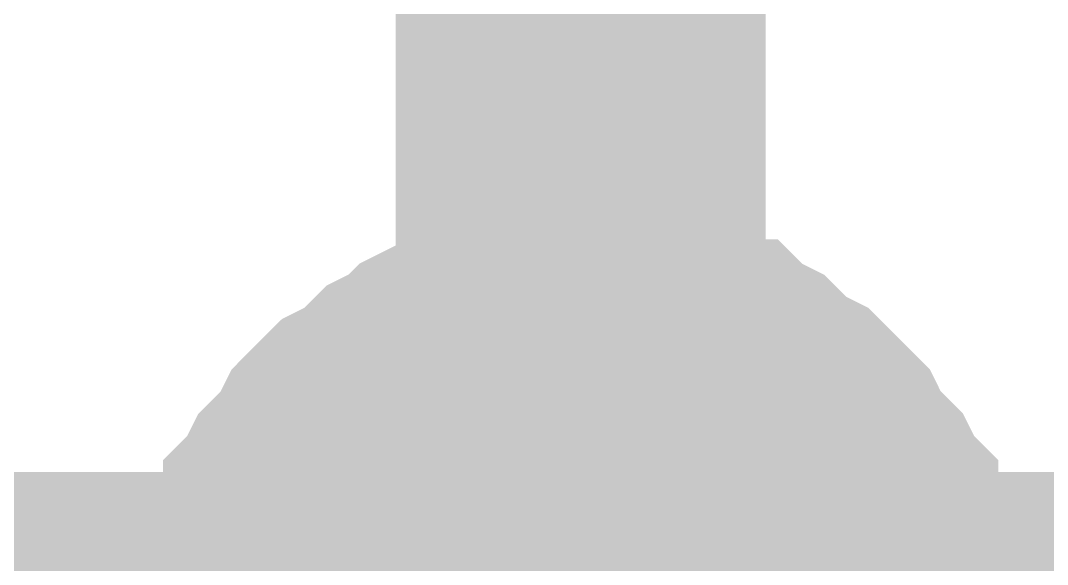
# Model space of a CAD drawing. Header units: inches. Extents: x 0 to 841, y 0 to 594.
# Drawn here: x 308.873 to 310.953, y 202.68 to 203.781 of the extents above; entities that cross this region are included whole.
import ezdxf

# ---------------------------------------------------------------- set-up
doc = ezdxf.new("R2010")
doc.units = ezdxf.units.IN
doc.layers.add('Sheet', color=255, linetype='Continuous')

msp = doc.modelspace()

# ---------------------------------------------------------------- linework, layer by layer
at = {"layer": 'Sheet'}
for points in [[(350.0049, 274.99, 0.7493, 0.7493, 0), (337.5184, 274.99, 0.7493, 0.7493, 0), (337.5184, 202.4918, 0.7493, 0.7493, 0), (310.0076, 202.4918, 0.7493, 0.7493, 0), (305.022, 202.4918, 0.7493, 0.7493, 0)], [(310.0076, 207.5002, 0.7493, 0.7493, 0), (310.0076, 202.4918, 0.7493, 0.7493, 0)], [(309.244, 202.4918, 0.2997, 0.2997, 0), (309.244, 202.5368, 0.2997, 0.2997, 0), (309.244, 202.5817, 0.2997, 0.2997, 0), (309.244, 202.6041, 0.2997, 0.2997, 0), (309.2665, 202.649, 0.2997, 0.2997, 0), (309.2665, 202.694, 0.2997, 0.2997, 0), (309.2889, 202.7164, 0.2997, 0.2997, 0), (309.2889, 202.7613, 0.2997, 0.2997, 0), (309.3114, 202.7838, 0.2997, 0.2997, 0), (309.3114, 202.8287, 0.2997, 0.2997, 0), (309.3338, 202.8512, 0.2997, 0.2997, 0), (309.3563, 202.8961, 0.2997, 0.2997, 0), (309.3788, 202.9186, 0.2997, 0.2997, 0), (309.4012, 202.941, 0.2997, 0.2997, 0), (309.4237, 202.9859, 0.2997, 0.2997, 0), (309.4461, 203.0084, 0.2997, 0.2997, 0), (309.4686, 203.0309, 0.2997, 0.2997, 0), (309.4911, 203.0533, 0.2997, 0.2997, 0), (309.536, 203.0758, 0.2997, 0.2997, 0), (309.5584, 203.0982, 0.2997, 0.2997, 0), (309.5809, 203.1207, 0.2997, 0.2997, 0), (309.6258, 203.1431, 0.2997, 0.2997, 0), (309.6483, 203.1656, 0.2997, 0.2997, 0), (309.6932, 203.1881, 0.2997, 0.2997, 0), (309.7156, 203.1881, 0.2997, 0.2997, 0), (309.7605, 203.2105, 0.2997, 0.2997, 0), (309.783, 203.2105, 0.2997, 0.2997, 0), (309.8279, 203.233, 0.2997, 0.2997, 0), (309.8504, 203.233, 0.2997, 0.2997, 0), (309.8953, 203.2554, 0.2997, 0.2997, 0), (309.9402, 203.2554, 0.2997, 0.2997, 0), (309.9627, 203.2554, 0.2997, 0.2997, 0), (310.0076, 203.2554, 0.2997, 0.2997, 0)], [(309.244, 202.4918, 0.2997, 0.2997, 0), (309.244, 202.5368, 0.2997, 0.2997, 0), (309.244, 202.5817, 0.2997, 0.2997, 0), (309.244, 202.6041, 0.2997, 0.2997, 0), (309.2665, 202.649, 0.2997, 0.2997, 0), (309.2665, 202.694, 0.2997, 0.2997, 0), (309.2889, 202.7164, 0.2997, 0.2997, 0), (309.2889, 202.7613, 0.2997, 0.2997, 0), (309.3114, 202.7838, 0.2997, 0.2997, 0), (309.3114, 202.8287, 0.2997, 0.2997, 0), (309.3338, 202.8512, 0.2997, 0.2997, 0), (309.3563, 202.8961, 0.2997, 0.2997, 0), (309.3788, 202.9186, 0.2997, 0.2997, 0), (309.4012, 202.941, 0.2997, 0.2997, 0), (309.4237, 202.9859, 0.2997, 0.2997, 0), (309.4461, 203.0084, 0.2997, 0.2997, 0), (309.4686, 203.0309, 0.2997, 0.2997, 0), (309.4911, 203.0533, 0.2997, 0.2997, 0), (309.536, 203.0758, 0.2997, 0.2997, 0), (309.5584, 203.0982, 0.2997, 0.2997, 0), (309.5809, 203.1207, 0.2997, 0.2997, 0), (309.6258, 203.1431, 0.2997, 0.2997, 0), (309.6483, 203.1656, 0.2997, 0.2997, 0), (309.6932, 203.1881, 0.2997, 0.2997, 0), (309.7156, 203.1881, 0.2997, 0.2997, 0), (309.7605, 203.2105, 0.2997, 0.2997, 0), (309.783, 203.2105, 0.2997, 0.2997, 0), (309.8279, 203.233, 0.2997, 0.2997, 0), (309.8504, 203.233, 0.2997, 0.2997, 0), (309.8953, 203.2554, 0.2997, 0.2997, 0), (309.9402, 203.2554, 0.2997, 0.2997, 0), (309.9627, 203.2554, 0.2997, 0.2997, 0), (310.0076, 203.2554, 0.2997, 0.2997, 0)], [(310.0076, 203.2554, 0.2997, 0.2997, 0), (310.0076, 203.2554, 0.2997, 0.2997, 0)], [(310.0076, 203.2554, 0.2997, 0.2997, 0), (310.0525, 203.2554, 0.2997, 0.2997, 0), (310.0974, 203.2554, 0.2997, 0.2997, 0), (310.1199, 203.2554, 0.2997, 0.2997, 0), (310.1648, 203.233, 0.2997, 0.2997, 0), (310.2097, 203.233, 0.2997, 0.2997, 0), (310.2322, 203.2105, 0.2997, 0.2997, 0), (310.2771, 203.2105, 0.2997, 0.2997, 0), (310.2995, 203.1881, 0.2997, 0.2997, 0), (310.3445, 203.1881, 0.2997, 0.2997, 0), (310.3669, 203.1656, 0.2997, 0.2997, 0), (310.4118, 203.1431, 0.2997, 0.2997, 0), (310.4343, 203.1207, 0.2997, 0.2997, 0), (310.4567, 203.0982, 0.2997, 0.2997, 0), (310.5017, 203.0758, 0.2997, 0.2997, 0), (310.5241, 203.0533, 0.2997, 0.2997, 0), (310.5466, 203.0309, 0.2997, 0.2997, 0), (310.569, 203.0084, 0.2997, 0.2997, 0), (310.5915, 202.9859, 0.2997, 0.2997, 0), (310.6139, 202.941, 0.2997, 0.2997, 0), (310.6364, 202.9186, 0.2997, 0.2997, 0), (310.6589, 202.8961, 0.2997, 0.2997, 0), (310.6813, 202.8512, 0.2997, 0.2997, 0), (310.7038, 202.8287, 0.2997, 0.2997, 0), (310.7038, 202.7838, 0.2997, 0.2997, 0), (310.7262, 202.7613, 0.2997, 0.2997, 0), (310.7262, 202.7164, 0.2997, 0.2997, 0), (310.7487, 202.694, 0.2997, 0.2997, 0), (310.7487, 202.649, 0.2997, 0.2997, 0), (310.7711, 202.6041, 0.2997, 0.2997, 0), (310.7711, 202.5817, 0.2997, 0.2997, 0), (310.7711, 202.5368, 0.2997, 0.2997, 0), (310.7711, 202.4918, 0.2997, 0.2997, 0)], [(310.0076, 203.2554, 0.2997, 0.2997, 0), (310.0076, 203.2554, 0.2997, 0.2997, 0)], [(310.0076, 203.2554, 0.2997, 0.2997, 0), (310.0525, 203.2554, 0.2997, 0.2997, 0), (310.0974, 203.2554, 0.2997, 0.2997, 0), (310.1199, 203.2554, 0.2997, 0.2997, 0), (310.1648, 203.233, 0.2997, 0.2997, 0), (310.2097, 203.233, 0.2997, 0.2997, 0), (310.2322, 203.2105, 0.2997, 0.2997, 0), (310.2771, 203.2105, 0.2997, 0.2997, 0), (310.2995, 203.1881, 0.2997, 0.2997, 0), (310.3445, 203.1881, 0.2997, 0.2997, 0), (310.3669, 203.1656, 0.2997, 0.2997, 0), (310.4118, 203.1431, 0.2997, 0.2997, 0), (310.4343, 203.1207, 0.2997, 0.2997, 0), (310.4567, 203.0982, 0.2997, 0.2997, 0), (310.5017, 203.0758, 0.2997, 0.2997, 0), (310.5241, 203.0533, 0.2997, 0.2997, 0), (310.5466, 203.0309, 0.2997, 0.2997, 0), (310.569, 203.0084, 0.2997, 0.2997, 0), (310.5915, 202.9859, 0.2997, 0.2997, 0), (310.6139, 202.941, 0.2997, 0.2997, 0), (310.6364, 202.9186, 0.2997, 0.2997, 0), (310.6589, 202.8961, 0.2997, 0.2997, 0), (310.6813, 202.8512, 0.2997, 0.2997, 0), (310.7038, 202.8287, 0.2997, 0.2997, 0), (310.7038, 202.7838, 0.2997, 0.2997, 0), (310.7262, 202.7613, 0.2997, 0.2997, 0), (310.7262, 202.7164, 0.2997, 0.2997, 0), (310.7487, 202.694, 0.2997, 0.2997, 0), (310.7487, 202.649, 0.2997, 0.2997, 0), (310.7711, 202.6041, 0.2997, 0.2997, 0), (310.7711, 202.5817, 0.2997, 0.2997, 0), (310.7711, 202.5368, 0.2997, 0.2997, 0), (310.7711, 202.4918, 0.2997, 0.2997, 0)], [(309.244, 202.6041, 0.0991, 0.0991, 0), (309.2665, 202.649, 0.0991, 0.0991, 0), (309.2665, 202.694, 0.0991, 0.0991, 0), (309.2889, 202.7164, 0.0991, 0.0991, 0), (309.2889, 202.7613, 0.0991, 0.0991, 0), (309.3114, 202.7838, 0.0991, 0.0991, 0), (309.3114, 202.8287, 0.0991, 0.0991, 0), (309.3338, 202.8512, 0.0991, 0.0991, 0), (309.3563, 202.8961, 0.0991, 0.0991, 0), (309.3788, 202.9186, 0.0991, 0.0991, 0), (309.4012, 202.941, 0.0991, 0.0991, 0), (309.4237, 202.9859, 0.0991, 0.0991, 0), (309.4461, 203.0084, 0.0991, 0.0991, 0), (309.4686, 203.0309, 0.0991, 0.0991, 0), (309.4911, 203.0533, 0.0991, 0.0991, 0), (309.536, 203.0758, 0.0991, 0.0991, 0), (309.5584, 203.0982, 0.0991, 0.0991, 0), (309.5809, 203.1207, 0.0991, 0.0991, 0), (309.6258, 203.1431, 0.0991, 0.0991, 0), (309.6483, 203.1656, 0.0991, 0.0991, 0), (309.6932, 203.1881, 0.0991, 0.0991, 0), (309.7156, 203.1881, 0.0991, 0.0991, 0), (309.7605, 203.2105, 0.0991, 0.0991, 0), (309.783, 203.2105, 0.0991, 0.0991, 0), (309.8279, 203.233, 0.0991, 0.0991, 0), (309.8504, 203.233, 0.0991, 0.0991, 0), (309.8953, 203.2554, 0.0991, 0.0991, 0), (309.9402, 203.2554, 0.0991, 0.0991, 0), (309.9627, 203.2554, 0.0991, 0.0991, 0), (310.0076, 203.2554, 0.0991, 0.0991, 0)], [(309.244, 202.6041, 0.0991, 0.0991, 0), (309.2665, 202.649, 0.0991, 0.0991, 0), (309.2665, 202.694, 0.0991, 0.0991, 0), (309.2889, 202.7164, 0.0991, 0.0991, 0), (309.2889, 202.7613, 0.0991, 0.0991, 0), (309.3114, 202.7838, 0.0991, 0.0991, 0), (309.3114, 202.8287, 0.0991, 0.0991, 0), (309.3338, 202.8512, 0.0991, 0.0991, 0), (309.3563, 202.8961, 0.0991, 0.0991, 0), (309.3788, 202.9186, 0.0991, 0.0991, 0), (309.4012, 202.941, 0.0991, 0.0991, 0), (309.4237, 202.9859, 0.0991, 0.0991, 0), (309.4461, 203.0084, 0.0991, 0.0991, 0), (309.4686, 203.0309, 0.0991, 0.0991, 0), (309.4911, 203.0533, 0.0991, 0.0991, 0), (309.536, 203.0758, 0.0991, 0.0991, 0), (309.5584, 203.0982, 0.0991, 0.0991, 0), (309.5809, 203.1207, 0.0991, 0.0991, 0), (309.6258, 203.1431, 0.0991, 0.0991, 0), (309.6483, 203.1656, 0.0991, 0.0991, 0), (309.6932, 203.1881, 0.0991, 0.0991, 0), (309.7156, 203.1881, 0.0991, 0.0991, 0), (309.7605, 203.2105, 0.0991, 0.0991, 0), (309.783, 203.2105, 0.0991, 0.0991, 0), (309.8279, 203.233, 0.0991, 0.0991, 0), (309.8504, 203.233, 0.0991, 0.0991, 0), (309.8953, 203.2554, 0.0991, 0.0991, 0), (309.9402, 203.2554, 0.0991, 0.0991, 0), (309.9627, 203.2554, 0.0991, 0.0991, 0), (310.0076, 203.2554, 0.0991, 0.0991, 0)], [(310.0076, 203.2554, 0.0991, 0.0991, 0), (310.0076, 203.2554, 0.0991, 0.0991, 0)], [(310.0076, 203.2554, 0.0991, 0.0991, 0), (310.0525, 203.2554, 0.0991, 0.0991, 0), (310.0974, 203.2554, 0.0991, 0.0991, 0), (310.1199, 203.2554, 0.0991, 0.0991, 0), (310.1648, 203.233, 0.0991, 0.0991, 0), (310.2097, 203.233, 0.0991, 0.0991, 0), (310.2322, 203.2105, 0.0991, 0.0991, 0), (310.2771, 203.2105, 0.0991, 0.0991, 0), (310.2995, 203.1881, 0.0991, 0.0991, 0), (310.3445, 203.1881, 0.0991, 0.0991, 0), (310.3669, 203.1656, 0.0991, 0.0991, 0), (310.4118, 203.1431, 0.0991, 0.0991, 0), (310.4343, 203.1207, 0.0991, 0.0991, 0), (310.4567, 203.0982, 0.0991, 0.0991, 0), (310.5017, 203.0758, 0.0991, 0.0991, 0), (310.5241, 203.0533, 0.0991, 0.0991, 0), (310.5466, 203.0309, 0.0991, 0.0991, 0), (310.569, 203.0084, 0.0991, 0.0991, 0), (310.5915, 202.9859, 0.0991, 0.0991, 0), (310.6139, 202.941, 0.0991, 0.0991, 0), (310.6364, 202.9186, 0.0991, 0.0991, 0), (310.6589, 202.8961, 0.0991, 0.0991, 0), (310.6813, 202.8512, 0.0991, 0.0991, 0), (310.7038, 202.8287, 0.0991, 0.0991, 0), (310.7038, 202.7838, 0.0991, 0.0991, 0), (310.7262, 202.7613, 0.0991, 0.0991, 0), (310.7262, 202.7164, 0.0991, 0.0991, 0), (310.7487, 202.694, 0.0991, 0.0991, 0), (310.7487, 202.649, 0.0991, 0.0991, 0), (310.7711, 202.6041, 0.0991, 0.0991, 0)], [(310.0076, 203.2554, 0.0991, 0.0991, 0), (310.0076, 203.2554, 0.0991, 0.0991, 0)], [(310.0076, 203.2554, 0.0991, 0.0991, 0), (310.0525, 203.2554, 0.0991, 0.0991, 0), (310.0974, 203.2554, 0.0991, 0.0991, 0), (310.1199, 203.2554, 0.0991, 0.0991, 0), (310.1648, 203.233, 0.0991, 0.0991, 0), (310.2097, 203.233, 0.0991, 0.0991, 0), (310.2322, 203.2105, 0.0991, 0.0991, 0), (310.2771, 203.2105, 0.0991, 0.0991, 0), (310.2995, 203.1881, 0.0991, 0.0991, 0), (310.3445, 203.1881, 0.0991, 0.0991, 0), (310.3669, 203.1656, 0.0991, 0.0991, 0), (310.4118, 203.1431, 0.0991, 0.0991, 0), (310.4343, 203.1207, 0.0991, 0.0991, 0), (310.4567, 203.0982, 0.0991, 0.0991, 0), (310.5017, 203.0758, 0.0991, 0.0991, 0), (310.5241, 203.0533, 0.0991, 0.0991, 0), (310.5466, 203.0309, 0.0991, 0.0991, 0), (310.569, 203.0084, 0.0991, 0.0991, 0), (310.5915, 202.9859, 0.0991, 0.0991, 0), (310.6139, 202.941, 0.0991, 0.0991, 0), (310.6364, 202.9186, 0.0991, 0.0991, 0), (310.6589, 202.8961, 0.0991, 0.0991, 0), (310.6813, 202.8512, 0.0991, 0.0991, 0), (310.7038, 202.8287, 0.0991, 0.0991, 0), (310.7038, 202.7838, 0.0991, 0.0991, 0), (310.7262, 202.7613, 0.0991, 0.0991, 0), (310.7262, 202.7164, 0.0991, 0.0991, 0), (310.7487, 202.694, 0.0991, 0.0991, 0), (310.7487, 202.649, 0.0991, 0.0991, 0), (310.7711, 202.6041, 0.0991, 0.0991, 0)], [(309.5135, 202.5143, 0.2997, 0.2997, 0), (309.5135, 202.5368, 0.2997, 0.2997, 0), (309.5135, 202.5592, 0.2997, 0.2997, 0), (309.5135, 202.5817, 0.2997, 0.2997, 0), (309.536, 202.6266, 0.2997, 0.2997, 0), (309.536, 202.649, 0.2997, 0.2997, 0), (309.536, 202.6715, 0.2997, 0.2997, 0), (309.5584, 202.694, 0.2997, 0.2997, 0), (309.5584, 202.7164, 0.2997, 0.2997, 0), (309.5809, 202.7389, 0.2997, 0.2997, 0), (309.5809, 202.7613, 0.2997, 0.2997, 0), (309.6033, 202.7838, 0.2997, 0.2997, 0), (309.6033, 202.7838, 0.2997, 0.2997, 0), (309.6258, 202.8063, 0.2997, 0.2997, 0), (309.6483, 202.8287, 0.2997, 0.2997, 0), (309.6483, 202.8512, 0.2997, 0.2997, 0), (309.6707, 202.8736, 0.2997, 0.2997, 0), (309.6932, 202.8961, 0.2997, 0.2997, 0), (309.7156, 202.8961, 0.2997, 0.2997, 0), (309.7381, 202.9186, 0.2997, 0.2997, 0), (309.7605, 202.941, 0.2997, 0.2997, 0), (309.783, 202.941, 0.2997, 0.2997, 0), (309.8055, 202.9635, 0.2997, 0.2997, 0), (309.8279, 202.9635, 0.2997, 0.2997, 0), (309.8279, 202.9859, 0.2997, 0.2997, 0), (309.8728, 202.9859, 0.2997, 0.2997, 0), (309.8953, 202.9859, 0.2997, 0.2997, 0), (309.9178, 203.0084, 0.2997, 0.2997, 0), (309.9402, 203.0084, 0.2997, 0.2997, 0), (309.9627, 203.0084, 0.2997, 0.2997, 0), (309.9851, 203.0084, 0.2997, 0.2997, 0), (310.0076, 203.0084, 0.2997, 0.2997, 0)], [(309.5135, 202.5143, 0.2997, 0.2997, 0), (309.5135, 202.5368, 0.2997, 0.2997, 0), (309.5135, 202.5592, 0.2997, 0.2997, 0), (309.5135, 202.5817, 0.2997, 0.2997, 0), (309.536, 202.6266, 0.2997, 0.2997, 0), (309.536, 202.649, 0.2997, 0.2997, 0), (309.536, 202.6715, 0.2997, 0.2997, 0), (309.5584, 202.694, 0.2997, 0.2997, 0), (309.5584, 202.7164, 0.2997, 0.2997, 0), (309.5809, 202.7389, 0.2997, 0.2997, 0), (309.5809, 202.7613, 0.2997, 0.2997, 0), (309.6033, 202.7838, 0.2997, 0.2997, 0), (309.6033, 202.7838, 0.2997, 0.2997, 0), (309.6258, 202.8063, 0.2997, 0.2997, 0), (309.6483, 202.8287, 0.2997, 0.2997, 0), (309.6483, 202.8512, 0.2997, 0.2997, 0), (309.6707, 202.8736, 0.2997, 0.2997, 0), (309.6932, 202.8961, 0.2997, 0.2997, 0), (309.7156, 202.8961, 0.2997, 0.2997, 0), (309.7381, 202.9186, 0.2997, 0.2997, 0), (309.7605, 202.941, 0.2997, 0.2997, 0), (309.783, 202.941, 0.2997, 0.2997, 0), (309.8055, 202.9635, 0.2997, 0.2997, 0), (309.8279, 202.9635, 0.2997, 0.2997, 0), (309.8279, 202.9859, 0.2997, 0.2997, 0), (309.8728, 202.9859, 0.2997, 0.2997, 0), (309.8953, 202.9859, 0.2997, 0.2997, 0), (309.9178, 203.0084, 0.2997, 0.2997, 0), (309.9402, 203.0084, 0.2997, 0.2997, 0), (309.9627, 203.0084, 0.2997, 0.2997, 0), (309.9851, 203.0084, 0.2997, 0.2997, 0), (310.0076, 203.0084, 0.2997, 0.2997, 0)], [(310.0076, 203.0084, 0.2997, 0.2997, 0), (310.0076, 203.0084, 0.2997, 0.2997, 0)], [(310.0076, 203.0084, 0.2997, 0.2997, 0), (310.03, 203.0084, 0.2997, 0.2997, 0), (310.0525, 203.0084, 0.2997, 0.2997, 0), (310.0974, 203.0084, 0.2997, 0.2997, 0), (310.1199, 203.0084, 0.2997, 0.2997, 0), (310.1423, 202.9859, 0.2997, 0.2997, 0), (310.1648, 202.9859, 0.2997, 0.2997, 0), (310.1872, 202.9859, 0.2997, 0.2997, 0), (310.2097, 202.9635, 0.2997, 0.2997, 0), (310.2322, 202.9635, 0.2997, 0.2997, 0), (310.2546, 202.941, 0.2997, 0.2997, 0), (310.2771, 202.941, 0.2997, 0.2997, 0), (310.2995, 202.9186, 0.2997, 0.2997, 0), (310.322, 202.8961, 0.2997, 0.2997, 0), (310.3445, 202.8961, 0.2997, 0.2997, 0), (310.3669, 202.8736, 0.2997, 0.2997, 0), (310.3669, 202.8512, 0.2997, 0.2997, 0), (310.3894, 202.8287, 0.2997, 0.2997, 0), (310.4118, 202.8063, 0.2997, 0.2997, 0), (310.4343, 202.7838, 0.2997, 0.2997, 0), (310.4343, 202.7838, 0.2997, 0.2997, 0), (310.4567, 202.7613, 0.2997, 0.2997, 0), (310.4567, 202.7389, 0.2997, 0.2997, 0), (310.4792, 202.7164, 0.2997, 0.2997, 0), (310.4792, 202.694, 0.2997, 0.2997, 0), (310.5017, 202.6715, 0.2997, 0.2997, 0), (310.5017, 202.649, 0.2997, 0.2997, 0), (310.5017, 202.6266, 0.2997, 0.2997, 0), (310.5241, 202.5817, 0.2997, 0.2997, 0), (310.5241, 202.5592, 0.2997, 0.2997, 0), (310.5241, 202.5368, 0.2997, 0.2997, 0), (310.5241, 202.5143, 0.2997, 0.2997, 0)], [(310.0076, 203.0084, 0.2997, 0.2997, 0), (310.0076, 203.0084, 0.2997, 0.2997, 0)], [(310.0076, 203.0084, 0.2997, 0.2997, 0), (310.03, 203.0084, 0.2997, 0.2997, 0), (310.0525, 203.0084, 0.2997, 0.2997, 0), (310.0974, 203.0084, 0.2997, 0.2997, 0), (310.1199, 203.0084, 0.2997, 0.2997, 0), (310.1423, 202.9859, 0.2997, 0.2997, 0), (310.1648, 202.9859, 0.2997, 0.2997, 0), (310.1872, 202.9859, 0.2997, 0.2997, 0), (310.2097, 202.9635, 0.2997, 0.2997, 0), (310.2322, 202.9635, 0.2997, 0.2997, 0), (310.2546, 202.941, 0.2997, 0.2997, 0), (310.2771, 202.941, 0.2997, 0.2997, 0), (310.2995, 202.9186, 0.2997, 0.2997, 0), (310.322, 202.8961, 0.2997, 0.2997, 0), (310.3445, 202.8961, 0.2997, 0.2997, 0), (310.3669, 202.8736, 0.2997, 0.2997, 0), (310.3669, 202.8512, 0.2997, 0.2997, 0), (310.3894, 202.8287, 0.2997, 0.2997, 0), (310.4118, 202.8063, 0.2997, 0.2997, 0), (310.4343, 202.7838, 0.2997, 0.2997, 0), (310.4343, 202.7838, 0.2997, 0.2997, 0), (310.4567, 202.7613, 0.2997, 0.2997, 0), (310.4567, 202.7389, 0.2997, 0.2997, 0), (310.4792, 202.7164, 0.2997, 0.2997, 0), (310.4792, 202.694, 0.2997, 0.2997, 0), (310.5017, 202.6715, 0.2997, 0.2997, 0), (310.5017, 202.649, 0.2997, 0.2997, 0), (310.5017, 202.6266, 0.2997, 0.2997, 0), (310.5241, 202.5817, 0.2997, 0.2997, 0), (310.5241, 202.5592, 0.2997, 0.2997, 0), (310.5241, 202.5368, 0.2997, 0.2997, 0), (310.5241, 202.5143, 0.2997, 0.2997, 0)], [(309.536, 202.6266, 0.0991, 0.0991, 0), (309.536, 202.649, 0.0991, 0.0991, 0), (309.536, 202.6715, 0.0991, 0.0991, 0), (309.5584, 202.694, 0.0991, 0.0991, 0), (309.5584, 202.7164, 0.0991, 0.0991, 0), (309.5809, 202.7389, 0.0991, 0.0991, 0), (309.5809, 202.7613, 0.0991, 0.0991, 0), (309.6033, 202.7838, 0.0991, 0.0991, 0), (309.6033, 202.7838, 0.0991, 0.0991, 0), (309.6258, 202.8063, 0.0991, 0.0991, 0), (309.6483, 202.8287, 0.0991, 0.0991, 0), (309.6483, 202.8512, 0.0991, 0.0991, 0), (309.6707, 202.8736, 0.0991, 0.0991, 0), (309.6932, 202.8961, 0.0991, 0.0991, 0), (309.7156, 202.8961, 0.0991, 0.0991, 0), (309.7381, 202.9186, 0.0991, 0.0991, 0), (309.7605, 202.941, 0.0991, 0.0991, 0), (309.783, 202.941, 0.0991, 0.0991, 0), (309.8055, 202.9635, 0.0991, 0.0991, 0), (309.8279, 202.9635, 0.0991, 0.0991, 0), (309.8279, 202.9859, 0.0991, 0.0991, 0), (309.8728, 202.9859, 0.0991, 0.0991, 0), (309.8953, 202.9859, 0.0991, 0.0991, 0), (309.9178, 203.0084, 0.0991, 0.0991, 0), (309.9402, 203.0084, 0.0991, 0.0991, 0), (309.9627, 203.0084, 0.0991, 0.0991, 0), (309.9851, 203.0084, 0.0991, 0.0991, 0), (310.0076, 203.0084, 0.0991, 0.0991, 0)], [(309.536, 202.6266, 0.0991, 0.0991, 0), (309.536, 202.649, 0.0991, 0.0991, 0), (309.536, 202.6715, 0.0991, 0.0991, 0), (309.5584, 202.694, 0.0991, 0.0991, 0), (309.5584, 202.7164, 0.0991, 0.0991, 0), (309.5809, 202.7389, 0.0991, 0.0991, 0), (309.5809, 202.7613, 0.0991, 0.0991, 0), (309.6033, 202.7838, 0.0991, 0.0991, 0), (309.6033, 202.7838, 0.0991, 0.0991, 0), (309.6258, 202.8063, 0.0991, 0.0991, 0), (309.6483, 202.8287, 0.0991, 0.0991, 0), (309.6483, 202.8512, 0.0991, 0.0991, 0), (309.6707, 202.8736, 0.0991, 0.0991, 0), (309.6932, 202.8961, 0.0991, 0.0991, 0), (309.7156, 202.8961, 0.0991, 0.0991, 0), (309.7381, 202.9186, 0.0991, 0.0991, 0), (309.7605, 202.941, 0.0991, 0.0991, 0), (309.783, 202.941, 0.0991, 0.0991, 0), (309.8055, 202.9635, 0.0991, 0.0991, 0), (309.8279, 202.9635, 0.0991, 0.0991, 0), (309.8279, 202.9859, 0.0991, 0.0991, 0), (309.8728, 202.9859, 0.0991, 0.0991, 0), (309.8953, 202.9859, 0.0991, 0.0991, 0), (309.9178, 203.0084, 0.0991, 0.0991, 0), (309.9402, 203.0084, 0.0991, 0.0991, 0), (309.9627, 203.0084, 0.0991, 0.0991, 0), (309.9851, 203.0084, 0.0991, 0.0991, 0), (310.0076, 203.0084, 0.0991, 0.0991, 0)], [(310.0076, 203.0084, 0.0991, 0.0991, 0), (310.0076, 203.0084, 0.0991, 0.0991, 0)], [(310.0076, 203.0084, 0.0991, 0.0991, 0), (310.03, 203.0084, 0.0991, 0.0991, 0), (310.0525, 203.0084, 0.0991, 0.0991, 0), (310.0974, 203.0084, 0.0991, 0.0991, 0), (310.1199, 203.0084, 0.0991, 0.0991, 0), (310.1423, 202.9859, 0.0991, 0.0991, 0), (310.1648, 202.9859, 0.0991, 0.0991, 0), (310.1872, 202.9859, 0.0991, 0.0991, 0), (310.2097, 202.9635, 0.0991, 0.0991, 0), (310.2322, 202.9635, 0.0991, 0.0991, 0), (310.2546, 202.941, 0.0991, 0.0991, 0), (310.2771, 202.941, 0.0991, 0.0991, 0), (310.2995, 202.9186, 0.0991, 0.0991, 0), (310.322, 202.8961, 0.0991, 0.0991, 0), (310.3445, 202.8961, 0.0991, 0.0991, 0), (310.3669, 202.8736, 0.0991, 0.0991, 0), (310.3669, 202.8512, 0.0991, 0.0991, 0), (310.3894, 202.8287, 0.0991, 0.0991, 0), (310.4118, 202.8063, 0.0991, 0.0991, 0), (310.4343, 202.7838, 0.0991, 0.0991, 0), (310.4343, 202.7838, 0.0991, 0.0991, 0), (310.4567, 202.7613, 0.0991, 0.0991, 0), (310.4567, 202.7389, 0.0991, 0.0991, 0), (310.4792, 202.7164, 0.0991, 0.0991, 0), (310.4792, 202.694, 0.0991, 0.0991, 0), (310.5017, 202.6715, 0.0991, 0.0991, 0), (310.5017, 202.649, 0.0991, 0.0991, 0), (310.5017, 202.6266, 0.0991, 0.0991, 0)], [(310.0076, 203.0084, 0.0991, 0.0991, 0), (310.0076, 203.0084, 0.0991, 0.0991, 0)], [(310.0076, 203.0084, 0.0991, 0.0991, 0), (310.03, 203.0084, 0.0991, 0.0991, 0), (310.0525, 203.0084, 0.0991, 0.0991, 0), (310.0974, 203.0084, 0.0991, 0.0991, 0), (310.1199, 203.0084, 0.0991, 0.0991, 0), (310.1423, 202.9859, 0.0991, 0.0991, 0), (310.1648, 202.9859, 0.0991, 0.0991, 0), (310.1872, 202.9859, 0.0991, 0.0991, 0), (310.2097, 202.9635, 0.0991, 0.0991, 0), (310.2322, 202.9635, 0.0991, 0.0991, 0), (310.2546, 202.941, 0.0991, 0.0991, 0), (310.2771, 202.941, 0.0991, 0.0991, 0), (310.2995, 202.9186, 0.0991, 0.0991, 0), (310.322, 202.8961, 0.0991, 0.0991, 0), (310.3445, 202.8961, 0.0991, 0.0991, 0), (310.3669, 202.8736, 0.0991, 0.0991, 0), (310.3669, 202.8512, 0.0991, 0.0991, 0), (310.3894, 202.8287, 0.0991, 0.0991, 0), (310.4118, 202.8063, 0.0991, 0.0991, 0), (310.4343, 202.7838, 0.0991, 0.0991, 0), (310.4343, 202.7838, 0.0991, 0.0991, 0), (310.4567, 202.7613, 0.0991, 0.0991, 0), (310.4567, 202.7389, 0.0991, 0.0991, 0), (310.4792, 202.7164, 0.0991, 0.0991, 0), (310.4792, 202.694, 0.0991, 0.0991, 0), (310.5017, 202.6715, 0.0991, 0.0991, 0), (310.5017, 202.649, 0.0991, 0.0991, 0), (310.5017, 202.6266, 0.0991, 0.0991, 0)]]:
    msp.add_lwpolyline(points, format="xyseb", dxfattribs=at)
msp.add_lwpolyline([(309.746, 202.5, 0.508, 0.508, 1), (310.254, 202.5, 0.508, 0.508, 1)], format="xyseb", close=True, dxfattribs=at)

doc.saveas('drawing.dxf')
